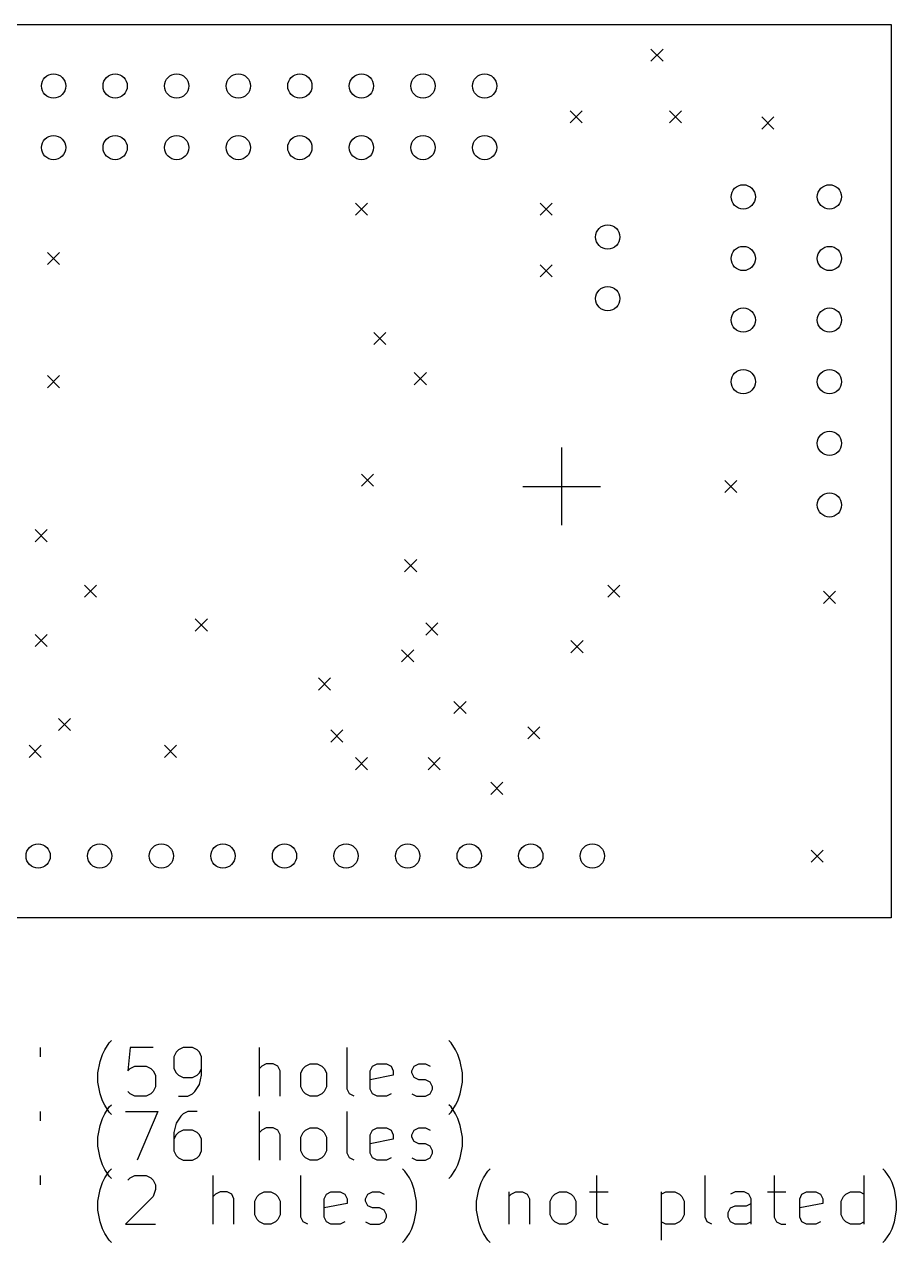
# Model space of a CAD drawing. Extents: x 3.61 to 6.37, y -3.28 to -1.3.
# Drawn here: x 4.953 to 6.369, y -3.277 to -1.3 of the extents above; entities that cross this region are included whole.
import ezdxf

# ---------------------------------------------------------------- set-up
doc = ezdxf.new("R2010")
doc.units = 0
doc.header["$MEASUREMENT"] = 0
doc.layers.add('BLACK', color=7, linetype='CONTINUOUS')

msp = doc.modelspace()

# ---------------------------------------------------------------- linework, layer by layer
at = {"layer": 'BLACK', "linetype": 'CONTINUOUS'}
for p, q in [((3.69, -1.3), (6.36, -1.3)), ((6.36, -1.3), (6.36, -2.75)), ((5.97016, -1.34016), (5.98984, -1.35984)), ((5.98984, -1.34016), (5.97016, -1.35984)), ((5.83884, -1.44016), (5.85852, -1.45984)), ((5.85852, -1.44016), (5.83884, -1.45984)), ((6.00016, -1.44016), (6.01984, -1.45984)), ((6.01984, -1.44016), (6.00016, -1.45984)), ((6.15016, -1.45016), (6.16984, -1.46984)), ((6.16984, -1.45016), (6.15016, -1.46984)), ((5.49016, -1.59016), (5.50984, -1.60984)), ((5.50984, -1.59016), (5.49016, -1.60984)), ((5.79016, -1.59016), (5.80984, -1.60984)), ((5.80984, -1.59016), (5.79016, -1.60984)), ((4.99016, -1.67016), (5.00984, -1.68984)), ((5.00984, -1.67016), (4.99016, -1.68984)), ((5.79016, -1.69016), (5.80984, -1.70984)), ((5.80984, -1.69016), (5.79016, -1.70984)), ((5.52016, -1.80016), (5.53984, -1.81984)), ((5.53984, -1.80016), (5.52016, -1.81984)), ((4.99016, -1.87016), (5.00984, -1.88984)), ((5.00984, -1.87016), (4.99016, -1.88984)), ((5.58578, -1.86516), (5.60546, -1.88484)), ((5.60546, -1.86516), (5.58578, -1.88484)), ((5.825, -1.98701), (5.825, -2.11299)), ((5.50016, -2.03016), (5.51984, -2.04984)), ((5.51984, -2.03016), (5.50016, -2.04984)), ((5.76201, -2.05), (5.88799, -2.05)), ((6.09016, -2.04016), (6.10984, -2.05984)), ((6.10984, -2.04016), (6.09016, -2.05984)), ((4.97016, -2.12016), (4.98984, -2.13984)), ((4.98984, -2.12016), (4.97016, -2.13984)), ((5.57016, -2.16884), (5.58984, -2.18852)), ((5.58984, -2.16884), (5.57016, -2.18852)), ((5.05016, -2.21016), (5.06984, -2.22984)), ((5.06984, -2.21016), (5.05016, -2.22984)), ((5.90016, -2.21016), (5.91984, -2.22984)), ((5.91984, -2.21016), (5.90016, -2.22984)), ((6.25016, -2.22016), (6.26984, -2.23984)), ((6.26984, -2.22016), (6.25016, -2.23984)), ((5.23016, -2.26516), (5.24984, -2.28484)), ((5.24984, -2.26516), (5.23016, -2.28484)), ((5.60431, -2.27148), (5.624, -2.29116)), ((5.624, -2.27148), (5.60431, -2.29116)), ((4.97016, -2.29016), (4.98984, -2.30984)), ((4.98984, -2.29016), (4.97016, -2.30984)), ((5.84016, -2.30016), (5.85984, -2.31984)), ((5.85984, -2.30016), (5.84016, -2.31984)), ((5.56516, -2.31516), (5.58484, -2.33484)), ((5.58484, -2.31516), (5.56516, -2.33484)), ((5.43016, -2.36092), (5.44984, -2.38061)), ((5.44984, -2.36092), (5.43016, -2.38061)), ((5.65016, -2.39884), (5.66984, -2.41852)), ((5.66984, -2.39884), (5.65016, -2.41852)), ((5.00803, -2.42646), (5.02771, -2.44615)), ((5.02771, -2.42646), (5.00803, -2.44615)), ((5.45016, -2.44516), (5.46984, -2.46484)), ((5.46984, -2.44516), (5.45016, -2.46484)), ((5.77016, -2.44016), (5.78984, -2.45984)), ((5.78984, -2.44016), (5.77016, -2.45984)), ((4.96016, -2.47016), (4.97984, -2.48984)), ((4.97984, -2.47016), (4.96016, -2.48984)), ((5.18016, -2.47016), (5.19984, -2.48984)), ((5.19984, -2.47016), (5.18016, -2.48984)), ((5.49016, -2.49016), (5.50984, -2.50984)), ((5.50984, -2.49016), (5.49016, -2.50984)), ((5.60821, -2.49016), (5.62789, -2.50984)), ((5.62789, -2.49016), (5.60821, -2.50984)), ((5.71016, -2.53016), (5.72984, -2.54984)), ((5.72984, -2.53016), (5.71016, -2.54984)), ((6.23016, -2.64016), (6.24984, -2.65984)), ((6.24984, -2.64016), (6.23016, -2.65984)), ((6.36, -2.75), (3.69, -2.75)), ((4.97806, -2.96082), (4.97806, -2.97582)), ((5.0793, -2.97207), (5.08304, -2.96457)), ((5.08304, -2.96457), (5.09054, -2.95332)), ((5.09054, -2.95332), (5.09429, -2.94957)), ((5.12429, -2.96082), (5.12054, -2.99831)), ((5.16178, -2.96082), (5.12429, -2.96082)), ((5.20303, -2.96457), (5.19928, -2.96832)), ((5.21053, -2.96082), (5.20303, -2.96457)), ((5.22553, -2.96082), (5.21053, -2.96082)), ((5.23303, -2.96457), (5.22553, -2.96082)), ((5.23678, -2.96832), (5.23303, -2.96457)), ((5.33426, -3.03956), (5.33426, -2.96082)), ((5.47675, -3.02831), (5.47675, -2.96082)), ((5.64547, -2.95332), (5.64172, -2.94957)), ((5.65297, -2.96457), (5.64547, -2.95332)), ((5.65672, -2.97207), (5.65297, -2.96457)), ((5.0718, -3.00206), (5.07555, -2.98331)), ((5.07555, -2.98331), (5.0793, -2.97207)), ((5.19928, -2.96832), (5.19553, -2.97582)), ((5.19553, -2.97582), (5.19553, -2.99456)), ((5.24052, -2.97582), (5.23678, -2.96832)), ((5.24052, -3.00581), (5.24052, -2.97582)), ((5.66047, -2.98331), (5.65672, -2.97207)), ((5.66422, -3.00206), (5.66047, -2.98331)), ((5.0718, -3.01706), (5.0718, -3.00206)), ((5.12054, -2.99831), (5.12429, -2.99456)), ((5.12429, -2.99456), (5.13179, -2.99081)), ((5.13179, -2.99081), (5.15054, -2.99081)), ((5.15054, -2.99081), (5.15804, -2.99456)), ((5.15804, -2.99456), (5.16178, -2.99831)), ((5.16178, -2.99831), (5.16553, -3.00581)), ((5.19553, -2.99456), (5.19928, -3.00206)), ((5.19928, -3.00206), (5.20303, -3.00581)), ((5.23303, -3.00581), (5.23678, -3.00206)), ((5.23678, -3.00206), (5.24052, -2.99456)), ((5.33801, -2.99081), (5.33426, -2.99456)), ((5.34551, -2.98706), (5.33801, -2.99081)), ((5.35676, -2.98706), (5.34551, -2.98706)), ((5.36426, -2.99081), (5.35676, -2.98706)), ((5.36801, -2.99831), (5.36426, -2.99081)), ((5.36801, -3.03956), (5.36801, -2.99831)), ((5.40175, -3.00206), (5.4055, -2.99456)), ((5.40175, -3.02456), (5.40175, -3.00206)), ((5.4055, -2.99456), (5.40925, -2.99081)), ((5.40925, -2.99081), (5.41675, -2.98706)), ((5.41675, -2.98706), (5.428, -2.98706)), ((5.428, -2.98706), (5.4355, -2.99081)), ((5.4355, -2.99081), (5.43925, -2.99456)), ((5.43925, -2.99456), (5.443, -3.00206)), ((5.443, -3.00206), (5.443, -3.02456)), ((5.51424, -2.99831), (5.51799, -2.99081)), ((5.51424, -3.02831), (5.51424, -2.99831)), ((5.51799, -2.99081), (5.52549, -2.98706)), ((5.52549, -2.98706), (5.54049, -2.98706)), ((5.54049, -2.98706), (5.54799, -2.99081)), ((5.54799, -2.99081), (5.55174, -2.99831)), ((5.55174, -2.99831), (5.55174, -3.00581)), ((5.58173, -2.99831), (5.58548, -2.99081)), ((5.58173, -3.00206), (5.58173, -2.99831)), ((5.58548, -3.00956), (5.58173, -3.00206)), ((5.58548, -2.99081), (5.59298, -2.98706)), ((5.59298, -2.98706), (5.60423, -2.98706)), ((5.60423, -2.98706), (5.61173, -2.99081)), ((5.66422, -3.01706), (5.66422, -3.00206)), ((5.07555, -3.03581), (5.0718, -3.01706)), ((5.16553, -3.02456), (5.16178, -3.03206)), ((5.16553, -3.00581), (5.16553, -3.02456)), ((5.20303, -3.00581), (5.21053, -3.00956)), ((5.21053, -3.00956), (5.22553, -3.00956)), ((5.22553, -3.00956), (5.23303, -3.00581)), ((5.22928, -3.03206), (5.23678, -3.02081)), ((5.23678, -3.02081), (5.24052, -3.00581)), ((5.4055, -3.03206), (5.40175, -3.02456)), ((5.443, -3.02456), (5.43925, -3.03206)), ((5.55174, -3.00581), (5.51424, -3.01331)), ((5.59298, -3.01331), (5.58548, -3.00956)), ((5.60423, -3.01331), (5.59298, -3.01331)), ((5.61173, -3.01706), (5.60423, -3.01331)), ((5.61548, -3.02456), (5.61173, -3.01706)), ((5.61548, -3.02831), (5.61548, -3.02456)), ((5.66047, -3.03581), (5.66422, -3.01706)), ((5.0793, -3.04706), (5.07555, -3.03581)), ((5.12429, -3.03581), (5.12054, -3.03206)), ((5.13179, -3.03956), (5.12429, -3.03581)), ((5.15054, -3.03956), (5.13179, -3.03956)), ((5.15804, -3.03581), (5.15054, -3.03956)), ((5.16178, -3.03206), (5.15804, -3.03581)), ((5.20303, -3.03956), (5.21803, -3.03956)), ((5.21803, -3.03956), (5.22553, -3.03581)), ((5.22553, -3.03581), (5.22928, -3.03206)), ((5.40925, -3.03581), (5.4055, -3.03206)), ((5.41675, -3.03956), (5.40925, -3.03581)), ((5.428, -3.03956), (5.41675, -3.03956)), ((5.4355, -3.03581), (5.428, -3.03956)), ((5.43925, -3.03206), (5.4355, -3.03581)), ((5.48049, -3.03581), (5.47675, -3.02831)), ((5.48799, -3.03956), (5.48049, -3.03581)), ((5.51799, -3.03581), (5.51424, -3.02831)), ((5.52549, -3.03956), (5.51799, -3.03581)), ((5.54049, -3.03956), (5.52549, -3.03956)), ((5.54799, -3.03581), (5.54049, -3.03956)), ((5.58173, -3.03581), (5.58923, -3.03956)), ((5.58923, -3.03956), (5.60423, -3.03956)), ((5.60423, -3.03956), (5.61173, -3.03581)), ((5.61173, -3.03581), (5.61548, -3.02831)), ((5.65672, -3.04706), (5.66047, -3.03581)), ((4.97806, -3.06475), (4.97806, -3.07975)), ((5.08304, -3.05456), (5.0793, -3.04706)), ((5.09054, -3.0658), (5.08304, -3.05456)), ((5.08304, -3.0685), (5.09054, -3.05726)), ((5.09054, -3.05726), (5.09429, -3.05351)), ((5.11679, -3.06475), (5.16928, -3.06475)), ((5.16928, -3.06475), (5.13554, -3.14349)), ((5.21803, -3.06475), (5.21053, -3.0685)), ((5.23303, -3.06475), (5.21803, -3.06475)), ((5.33426, -3.14349), (5.33426, -3.06475)), ((5.47675, -3.13225), (5.47675, -3.06475)), ((5.64547, -3.05726), (5.64172, -3.05351)), ((5.64547, -3.0658), (5.65297, -3.05456)), ((5.65297, -3.0685), (5.64547, -3.05726)), ((5.65297, -3.05456), (5.65672, -3.04706)), ((5.07555, -3.08725), (5.0793, -3.076)), ((5.0793, -3.076), (5.08304, -3.0685)), ((5.09429, -3.06955), (5.09054, -3.0658)), ((5.19928, -3.0835), (5.19553, -3.0985)), ((5.20678, -3.07225), (5.19928, -3.0835)), ((5.21053, -3.0685), (5.20678, -3.07225)), ((5.64172, -3.06955), (5.64547, -3.0658)), ((5.65672, -3.076), (5.65297, -3.0685)), ((5.66047, -3.08725), (5.65672, -3.076)), ((5.0718, -3.106), (5.07555, -3.08725)), ((5.19553, -3.0985), (5.19553, -3.1285)), ((5.19928, -3.10225), (5.19553, -3.10975)), ((5.20303, -3.0985), (5.19928, -3.10225)), ((5.21053, -3.09475), (5.20303, -3.0985)), ((5.22553, -3.09475), (5.21053, -3.09475)), ((5.23303, -3.0985), (5.22553, -3.09475)), ((5.23678, -3.10225), (5.23303, -3.0985)), ((5.24052, -3.10975), (5.23678, -3.10225)), ((5.33801, -3.09475), (5.33426, -3.0985)), ((5.34551, -3.091), (5.33801, -3.09475)), ((5.35676, -3.091), (5.34551, -3.091)), ((5.36426, -3.09475), (5.35676, -3.091)), ((5.36801, -3.10225), (5.36426, -3.09475)), ((5.36801, -3.14349), (5.36801, -3.10225)), ((5.40175, -3.106), (5.4055, -3.0985)), ((5.4055, -3.0985), (5.40925, -3.09475)), ((5.40925, -3.09475), (5.41675, -3.091)), ((5.41675, -3.091), (5.428, -3.091)), ((5.428, -3.091), (5.4355, -3.09475)), ((5.4355, -3.09475), (5.43925, -3.0985)), ((5.43925, -3.0985), (5.443, -3.106)), ((5.51424, -3.10225), (5.51799, -3.09475)), ((5.51424, -3.13225), (5.51424, -3.10225)), ((5.51799, -3.09475), (5.52549, -3.091)), ((5.52549, -3.091), (5.54049, -3.091)), ((5.54049, -3.091), (5.54799, -3.09475)), ((5.54799, -3.09475), (5.55174, -3.10225)), ((5.55174, -3.10225), (5.55174, -3.10975)), ((5.58173, -3.10225), (5.58548, -3.09475)), ((5.58173, -3.106), (5.58173, -3.10225)), ((5.58548, -3.09475), (5.59298, -3.091)), ((5.59298, -3.091), (5.60423, -3.091)), ((5.60423, -3.091), (5.61173, -3.09475)), ((5.66422, -3.106), (5.66047, -3.08725)), ((5.0718, -3.121), (5.0718, -3.106)), ((5.07555, -3.13975), (5.0718, -3.121)), ((5.24052, -3.1285), (5.24052, -3.10975)), ((5.40175, -3.1285), (5.40175, -3.106)), ((5.443, -3.106), (5.443, -3.1285)), ((5.55174, -3.10975), (5.51424, -3.11725)), ((5.58548, -3.1135), (5.58173, -3.106)), ((5.59298, -3.11725), (5.58548, -3.1135)), ((5.60423, -3.11725), (5.59298, -3.11725)), ((5.61173, -3.121), (5.60423, -3.11725)), ((5.61548, -3.1285), (5.61173, -3.121)), ((5.66047, -3.13975), (5.66422, -3.121)), ((5.66422, -3.121), (5.66422, -3.106)), ((5.0793, -3.15099), (5.07555, -3.13975)), ((5.19553, -3.1285), (5.19928, -3.136)), ((5.19928, -3.136), (5.20303, -3.13975)), ((5.20303, -3.13975), (5.21053, -3.14349)), ((5.21053, -3.14349), (5.22553, -3.14349)), ((5.22553, -3.14349), (5.23303, -3.13975)), ((5.23303, -3.13975), (5.23678, -3.136)), ((5.23678, -3.136), (5.24052, -3.1285)), ((5.4055, -3.136), (5.40175, -3.1285)), ((5.40925, -3.13975), (5.4055, -3.136)), ((5.41675, -3.14349), (5.40925, -3.13975)), ((5.428, -3.14349), (5.41675, -3.14349)), ((5.4355, -3.13975), (5.428, -3.14349)), ((5.43925, -3.136), (5.4355, -3.13975)), ((5.443, -3.1285), (5.43925, -3.136)), ((5.48049, -3.13975), (5.47675, -3.13225)), ((5.48799, -3.14349), (5.48049, -3.13975)), ((5.51799, -3.13975), (5.51424, -3.13225)), ((5.52549, -3.14349), (5.51799, -3.13975)), ((5.54049, -3.14349), (5.52549, -3.14349)), ((5.54799, -3.13975), (5.54049, -3.14349)), ((5.58173, -3.13975), (5.58923, -3.14349)), ((5.58923, -3.14349), (5.60423, -3.14349)), ((5.60423, -3.14349), (5.61173, -3.13975)), ((5.61173, -3.13975), (5.61548, -3.13225)), ((5.61548, -3.13225), (5.61548, -3.1285)), ((5.65672, -3.15099), (5.66047, -3.13975)), ((5.08304, -3.15849), (5.0793, -3.15099)), ((5.09054, -3.16974), (5.08304, -3.15849)), ((5.08304, -3.17244), (5.09054, -3.16119)), ((5.09054, -3.16119), (5.09429, -3.15744)), ((5.57048, -3.16119), (5.56673, -3.15744)), ((5.57798, -3.17244), (5.57048, -3.16119)), ((5.64547, -3.16974), (5.65297, -3.15849)), ((5.65297, -3.15849), (5.65672, -3.15099)), ((5.69797, -3.17244), (5.70547, -3.16119)), ((5.70547, -3.16119), (5.70922, -3.15744)), ((6.35039, -3.16119), (6.34664, -3.15744)), ((6.35789, -3.17244), (6.35039, -3.16119)), ((4.97806, -3.16869), (4.97806, -3.18369)), ((5.07555, -3.19119), (5.0793, -3.17994)), ((5.0793, -3.17994), (5.08304, -3.17244)), ((5.09429, -3.17349), (5.09054, -3.16974)), ((5.12054, -3.17619), (5.12429, -3.17244)), ((5.12429, -3.17244), (5.13179, -3.16869)), ((5.13179, -3.16869), (5.15054, -3.16869)), ((5.15054, -3.16869), (5.15804, -3.17244)), ((5.15804, -3.17244), (5.16178, -3.17619)), ((5.16178, -3.17619), (5.16553, -3.18369)), ((5.25927, -3.24743), (5.25927, -3.16869)), ((5.40175, -3.23618), (5.40175, -3.16869)), ((5.58173, -3.17994), (5.57798, -3.17244)), ((5.58548, -3.19119), (5.58173, -3.17994)), ((5.64172, -3.17349), (5.64547, -3.16974)), ((5.69047, -3.19119), (5.69422, -3.17994)), ((5.69422, -3.17994), (5.69797, -3.17244)), ((5.88169, -3.16869), (5.88169, -3.23618)), ((6.05792, -3.23618), (6.05792, -3.16869)), ((6.17041, -3.16869), (6.17041, -3.23618)), ((6.31664, -3.24743), (6.31664, -3.16869)), ((6.36163, -3.17994), (6.35789, -3.17244)), ((6.36538, -3.19119), (6.36163, -3.17994)), ((5.0718, -3.20994), (5.07555, -3.19119)), ((5.16178, -3.20244), (5.11679, -3.24743)), ((5.16553, -3.19119), (5.16178, -3.20244)), ((5.16553, -3.18369), (5.16553, -3.19119)), ((5.26302, -3.19869), (5.25927, -3.20244)), ((5.27052, -3.19494), (5.26302, -3.19869)), ((5.28177, -3.19494), (5.27052, -3.19494)), ((5.28927, -3.19869), (5.28177, -3.19494)), ((5.29302, -3.20619), (5.28927, -3.19869)), ((5.32676, -3.20994), (5.33051, -3.20244)), ((5.33051, -3.20244), (5.33426, -3.19869)), ((5.33426, -3.19869), (5.34176, -3.19494)), ((5.34176, -3.19494), (5.35301, -3.19494)), ((5.35301, -3.19494), (5.36051, -3.19869)), ((5.36051, -3.19869), (5.36426, -3.20244)), ((5.36426, -3.20244), (5.36801, -3.20994)), ((5.43925, -3.20619), (5.443, -3.19869)), ((5.443, -3.19869), (5.4505, -3.19494)), ((5.4505, -3.19494), (5.4655, -3.19494)), ((5.4655, -3.19494), (5.473, -3.19869)), ((5.473, -3.19869), (5.47675, -3.20619)), ((5.50674, -3.20619), (5.51049, -3.19869)), ((5.51049, -3.19869), (5.51799, -3.19494)), ((5.51799, -3.19494), (5.52924, -3.19494)), ((5.52924, -3.19494), (5.53674, -3.19869)), ((5.58923, -3.20994), (5.58548, -3.19119)), ((5.68672, -3.20994), (5.69047, -3.19119)), ((5.73921, -3.19494), (5.73921, -3.24743)), ((5.73921, -3.20244), (5.74296, -3.19869)), ((5.74296, -3.19869), (5.75046, -3.19494)), ((5.75046, -3.19494), (5.76171, -3.19494)), ((5.76171, -3.19494), (5.76921, -3.19869)), ((5.76921, -3.19869), (5.77296, -3.20619)), ((5.8067, -3.20994), (5.81045, -3.20244)), ((5.81045, -3.20244), (5.8142, -3.19869)), ((5.8142, -3.19869), (5.8217, -3.19494)), ((5.8217, -3.19494), (5.83295, -3.19494)), ((5.83295, -3.19494), (5.84045, -3.19869)), ((5.84045, -3.19869), (5.8442, -3.20244)), ((5.8442, -3.20244), (5.84795, -3.20994)), ((5.87045, -3.19494), (5.90044, -3.19494)), ((5.98668, -3.19494), (5.98668, -3.27368)), ((5.98668, -3.19869), (5.99418, -3.19494)), ((5.99418, -3.19494), (6.00918, -3.19494)), ((6.00918, -3.19494), (6.01668, -3.19869)), ((6.01668, -3.19869), (6.02043, -3.20244)), ((6.02043, -3.20244), (6.02418, -3.20994)), ((6.10667, -3.19494), (6.09917, -3.19869)), ((6.12166, -3.19494), (6.10667, -3.19494)), ((6.12916, -3.19869), (6.12166, -3.19494)), ((6.13291, -3.20619), (6.12916, -3.19869)), ((6.15916, -3.19494), (6.18916, -3.19494)), ((6.21165, -3.20619), (6.2154, -3.19869)), ((6.2154, -3.19869), (6.2229, -3.19494)), ((6.2229, -3.19494), (6.2379, -3.19494)), ((6.2379, -3.19494), (6.2454, -3.19869)), ((6.2454, -3.19869), (6.24915, -3.20619)), ((6.27915, -3.20994), (6.28289, -3.20244)), ((6.28289, -3.20244), (6.28664, -3.19869)), ((6.28664, -3.19869), (6.29414, -3.19494)), ((6.29414, -3.19494), (6.30914, -3.19494)), ((6.30914, -3.19494), (6.31664, -3.19869)), ((6.36913, -3.20994), (6.36538, -3.19119)), ((5.0718, -3.22493), (5.0718, -3.20994)), ((5.29302, -3.24743), (5.29302, -3.20619)), ((5.32676, -3.23243), (5.32676, -3.20994)), ((5.36801, -3.20994), (5.36801, -3.23243)), ((5.43925, -3.23618), (5.43925, -3.20619)), ((5.47675, -3.21369), (5.43925, -3.22118)), ((5.47675, -3.20619), (5.47675, -3.21369)), ((5.50674, -3.20994), (5.50674, -3.20619)), ((5.51049, -3.21744), (5.50674, -3.20994)), ((5.51799, -3.22118), (5.51049, -3.21744)), ((5.52924, -3.22118), (5.51799, -3.22118)), ((5.53674, -3.22493), (5.52924, -3.22118)), ((5.58923, -3.22493), (5.58923, -3.20994)), ((5.68672, -3.22493), (5.68672, -3.20994)), ((5.77296, -3.20619), (5.77296, -3.24743)), ((5.8067, -3.23243), (5.8067, -3.20994)), ((5.84795, -3.20994), (5.84795, -3.23243)), ((6.02418, -3.20994), (6.02418, -3.23243)), ((6.09542, -3.22868), (6.09917, -3.22118)), ((6.09917, -3.22118), (6.10667, -3.21744)), ((6.10667, -3.21744), (6.12541, -3.21744)), ((6.12541, -3.21744), (6.13291, -3.21369)), ((6.13291, -3.24743), (6.13291, -3.20619)), ((6.21165, -3.23618), (6.21165, -3.20619)), ((6.24915, -3.21369), (6.21165, -3.22118)), ((6.24915, -3.20619), (6.24915, -3.21369)), ((6.27915, -3.23243), (6.27915, -3.20994)), ((6.36913, -3.22493), (6.36913, -3.20994)), ((5.07555, -3.24368), (5.0718, -3.22493)), ((5.33051, -3.23993), (5.32676, -3.23243)), ((5.33426, -3.24368), (5.33051, -3.23993)), ((5.36426, -3.23993), (5.36051, -3.24368)), ((5.36801, -3.23243), (5.36426, -3.23993)), ((5.4055, -3.24368), (5.40175, -3.23618)), ((5.443, -3.24368), (5.43925, -3.23618)), ((5.54049, -3.23243), (5.53674, -3.22493)), ((5.53674, -3.24368), (5.54049, -3.23618)), ((5.54049, -3.23618), (5.54049, -3.23243)), ((5.58548, -3.24368), (5.58923, -3.22493)), ((5.69047, -3.24368), (5.68672, -3.22493)), ((5.81045, -3.23993), (5.8067, -3.23243)), ((5.8142, -3.24368), (5.81045, -3.23993)), ((5.8442, -3.23993), (5.84045, -3.24368)), ((5.84795, -3.23243), (5.8442, -3.23993)), ((5.88169, -3.23618), (5.88544, -3.24368)), ((6.02043, -3.23993), (6.01668, -3.24368)), ((6.02418, -3.23243), (6.02043, -3.23993)), ((6.06167, -3.24368), (6.05792, -3.23618)), ((6.09542, -3.23618), (6.09542, -3.22868)), ((6.09917, -3.24368), (6.09542, -3.23618)), ((6.17041, -3.23618), (6.17416, -3.24368)), ((6.2154, -3.24368), (6.21165, -3.23618)), ((6.28289, -3.23993), (6.27915, -3.23243)), ((6.28664, -3.24368), (6.28289, -3.23993)), ((6.36538, -3.24368), (6.36913, -3.22493)), ((5.0793, -3.25493), (5.07555, -3.24368)), ((5.08304, -3.26243), (5.0793, -3.25493)), ((5.09054, -3.27368), (5.08304, -3.26243)), ((5.11679, -3.24743), (5.16553, -3.24743)), ((5.34176, -3.24743), (5.33426, -3.24368)), ((5.35301, -3.24743), (5.34176, -3.24743)), ((5.36051, -3.24368), (5.35301, -3.24743)), ((5.413, -3.24743), (5.4055, -3.24368)), ((5.4505, -3.24743), (5.443, -3.24368)), ((5.4655, -3.24743), (5.4505, -3.24743)), ((5.473, -3.24368), (5.4655, -3.24743)), ((5.50674, -3.24368), (5.51424, -3.24743)), ((5.51424, -3.24743), (5.52924, -3.24743)), ((5.52924, -3.24743), (5.53674, -3.24368)), ((5.57048, -3.27368), (5.57798, -3.26243)), ((5.57798, -3.26243), (5.58173, -3.25493)), ((5.58173, -3.25493), (5.58548, -3.24368)), ((5.69422, -3.25493), (5.69047, -3.24368)), ((5.69797, -3.26243), (5.69422, -3.25493)), ((5.70547, -3.27368), (5.69797, -3.26243)), ((5.8217, -3.24743), (5.8142, -3.24368)), ((5.83295, -3.24743), (5.8217, -3.24743)), ((5.84045, -3.24368), (5.83295, -3.24743)), ((5.88544, -3.24368), (5.89294, -3.24743)), ((5.89294, -3.24743), (5.90044, -3.24743)), ((5.99418, -3.24743), (5.98668, -3.24368)), ((6.00918, -3.24743), (5.99418, -3.24743)), ((6.01668, -3.24368), (6.00918, -3.24743)), ((6.06917, -3.24743), (6.06167, -3.24368)), ((6.10667, -3.24743), (6.09917, -3.24368)), ((6.12541, -3.24743), (6.10667, -3.24743)), ((6.13291, -3.24368), (6.12541, -3.24743)), ((6.17416, -3.24368), (6.18166, -3.24743)), ((6.18166, -3.24743), (6.18916, -3.24743)), ((6.2229, -3.24743), (6.2154, -3.24368)), ((6.2379, -3.24743), (6.2229, -3.24743)), ((6.2454, -3.24368), (6.2379, -3.24743)), ((6.29414, -3.24743), (6.28664, -3.24368)), ((6.30914, -3.24743), (6.29414, -3.24743)), ((6.31664, -3.24368), (6.30914, -3.24743)), ((6.35039, -3.27368), (6.35789, -3.26243)), ((6.35789, -3.26243), (6.36163, -3.25493)), ((6.36163, -3.25493), (6.36538, -3.24368)), ((5.09429, -3.27743), (5.09054, -3.27368)), ((5.56673, -3.27743), (5.57048, -3.27368)), ((5.70922, -3.27743), (5.70547, -3.27368)), ((6.34664, -3.27743), (6.35039, -3.27368))]:
    msp.add_line(p, q, dxfattribs=at)
at = {"layer": 'BLACK'}
for centre in [(5, -1.4), (5.1, -1.4), (5.2, -1.4), (5.3, -1.4), (5.4, -1.4), (5.5, -1.4), (5.6, -1.4), (5.7, -1.4), (5, -1.5), (5.1, -1.5), (5.2, -1.5), (5.3, -1.5), (5.4, -1.5), (5.5, -1.5), (5.6, -1.5), (5.7, -1.5), (6.12, -1.58), (6.26, -1.58), (5.9, -1.6452), (6.12, -1.68), (6.26, -1.68), (5.9, -1.7452), (6.12, -1.78), (6.26, -1.78), (6.12, -1.88), (6.26, -1.88), (6.26, -1.98), (6.26, -2.08), (4.975, -2.6498), (5.075, -2.6498), (5.175, -2.6498), (5.275, -2.6498), (5.375, -2.6498), (5.475, -2.6498), (5.575, -2.6498), (5.675, -2.6498), (5.775, -2.6498), (5.875, -2.6498)]:
    msp.add_circle(centre, 0.01969, dxfattribs=at)

doc.saveas('drawing.dxf')
